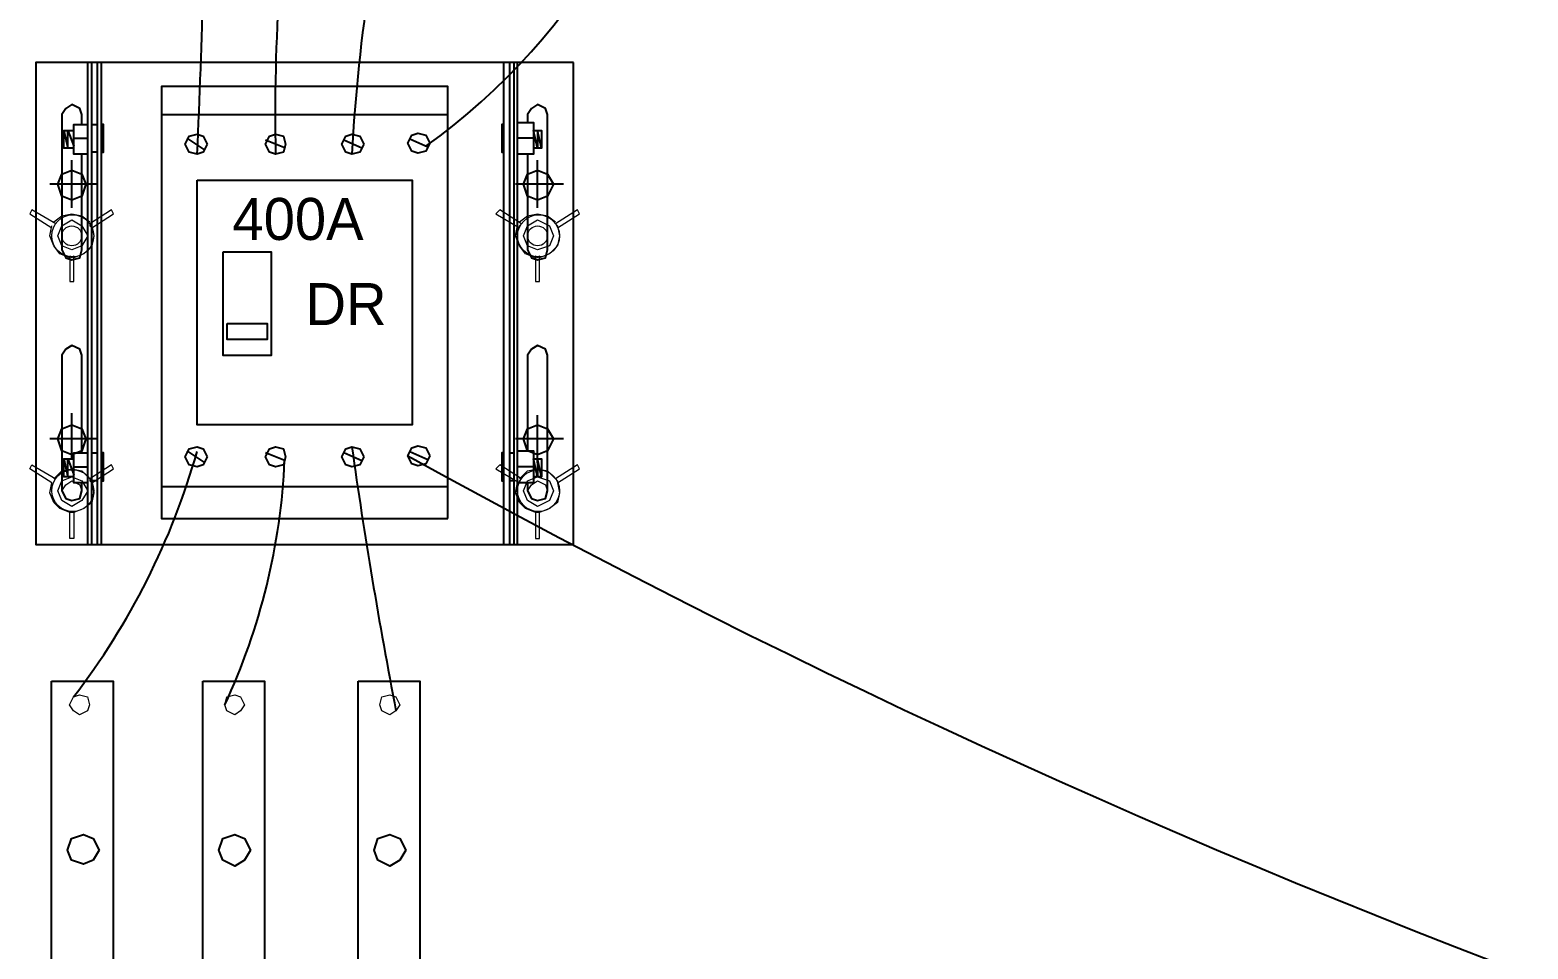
# Model space of a CAD drawing. Extents: x -4780 to 4154, y -1673 to 3208.
# Drawn here: x 2369.1 to 2812.1, y 336.8 to 608.5 of the extents above; entities that cross this region are included whole.
import ezdxf

# ---------------------------------------------------------------- set-up
doc = ezdxf.new("R2010")
doc.units = 0
doc.header["$MEASUREMENT"] = 0
doc.layers.add('PDF_Geometry', color=7, linetype='Continuous', true_color=0x231f20)
doc.styles.add('PADRÃO', font='', dxfattribs={"height": 0.2})
doc.styles.get('PADRÃO').set_extended_font_data('AvantGarde Bk BT')

msp = doc.modelspace()

# ---------------------------------------------------------------- linework, layer by layer
at = {"color": 0, "lineweight": 25}
for points in [[(2375.478, 416.025), (2393.727, 416.025), (2393.727, -494.753), (2375.478, -494.753)], [(2420.212, 416.025), (2438.461, 416.025), (2438.461, -494.753), (2420.212, -494.753)], [(2466.124, 416.025), (2484.373, 416.025), (2484.373, -494.753), (2466.124, -494.753)]]:
    msp.add_lwpolyline(points, close=True, dxfattribs=at)
for centre, radius, start, end in [((2374.988, 729.443), 190.985, 305.58739, 45.53034), ((3005.997, 541.992), 542.536, 165.74611, 176.85266), ((490.478, 663.644), 1930.255, 357.272165, 0.266784), ((3019.871, 583.832), 578.258, 171.225489, 181.194246), ((2212.022, 542.477), 214.662, 322.33723, 344.17246), ((4069.625, 713.09), 1621.432, 188.077651, 190.874431), ((2253.839, 489.666), 190.761, 334.97159, 357.46853), ((3718.608, 2720.245), 2557.144, 241.050161, 259.211169)]:
    msp.add_arc(centre, radius, start, end)
at = {"layer": 'PDF_Geometry', "color": 0, "lineweight": 25}
for points in [[(2529.79, 598.848), (2370.868, 598.848), (2370.868, 456.421), (2529.79, 456.421)], [(2492.709, 464.073), (2492.709, 591.789), (2407.955, 591.789), (2407.955, 464.073)], [(2421.489, 574.723), (2420.312, 572.368), (2418.546, 571.78), (2416.191, 572.368), (2415.014, 574.723), (2416.191, 577.072), (2418.546, 577.661), (2420.312, 577.072)], [(2444.682, 574.723), (2444.093, 572.368), (2441.738, 571.78), (2439.972, 572.368), (2438.795, 574.723), (2439.972, 577.072), (2441.738, 577.661), (2444.093, 577.072)], [(2467.812, 574.723), (2466.634, 572.368), (2464.28, 571.78), (2462.52, 572.368), (2461.342, 574.723), (2462.52, 577.072), (2464.28, 577.661), (2466.634, 577.072)], [(2487.308, 575.045), (2486.131, 572.69), (2483.776, 572.101), (2482.016, 572.69), (2480.839, 575.045), (2482.016, 577.394), (2483.776, 577.982), (2486.131, 577.394)], [(2518.016, 578.838), (2520.371, 578.838), (2520.371, 573.546), (2519.194, 578.838), (2519.194, 573.546)], [(2385.585, 562.949), (2384.408, 559.417), (2381.464, 558.24), (2378.521, 559.417), (2377.344, 562.949), (2378.521, 565.893), (2381.464, 567.07), (2384.408, 565.893)], [(2523.903, 562.949), (2522.137, 559.417), (2519.194, 558.24), (2516.25, 559.417), (2515.073, 562.949), (2516.25, 565.893), (2519.194, 567.07), (2522.137, 565.893)], [(2418.546, 564.127), (2482.115, 564.127), (2482.115, 491.734), (2418.546, 491.734)], [(2426.239, 542.904), (2440.378, 542.904), (2440.378, 512.27), (2426.239, 512.27)], [(2427.418, 521.684), (2439.2, 521.684), (2439.2, 516.971), (2427.418, 516.971)], [(2385.585, 487.609), (2384.408, 484.077), (2381.464, 482.9), (2378.521, 484.077), (2377.344, 487.609), (2378.521, 490.553), (2381.464, 491.73), (2384.408, 490.553)], [(2523.903, 487.609), (2522.137, 484.077), (2519.194, 482.9), (2516.25, 484.077), (2515.073, 487.609), (2516.25, 490.553), (2519.194, 491.73), (2522.137, 490.553)], [(2421.489, 482.311), (2420.312, 479.956), (2418.546, 479.368), (2416.191, 479.956), (2415.014, 482.311), (2416.191, 484.666), (2418.546, 485.254), (2420.312, 484.666)], [(2444.682, 482.311), (2444.093, 479.956), (2441.738, 479.368), (2439.972, 479.956), (2438.795, 482.311), (2439.972, 484.666), (2441.738, 485.254), (2444.093, 484.666)], [(2467.812, 482.311), (2466.634, 479.956), (2464.28, 479.368), (2462.52, 479.956), (2461.342, 482.311), (2462.52, 484.666), (2464.28, 485.254), (2466.634, 484.666)], [(2487.308, 482.633), (2486.131, 480.278), (2483.776, 479.689), (2482.016, 480.278), (2480.839, 482.633), (2482.016, 484.987), (2483.776, 485.576), (2486.131, 484.987)], [(2518.016, 481.722), (2520.371, 481.722), (2520.371, 476.424), (2519.194, 481.722), (2519.194, 476.424)], [(2389.606, 365.993), (2387.84, 363.049), (2384.897, 361.872), (2381.364, 363.049), (2380.187, 365.993), (2381.364, 369.519), (2384.897, 370.697), (2387.84, 369.519)], [(2434.34, 365.993), (2432.574, 363.049), (2429.631, 361.283), (2426.099, 363.049), (2424.921, 365.993), (2426.099, 369.519), (2429.631, 370.697), (2432.574, 369.519)], [(2480.252, 365.993), (2478.486, 363.049), (2475.543, 361.283), (2472.011, 363.049), (2470.833, 365.993), (2472.011, 369.519), (2475.543, 370.697), (2478.486, 369.519)]]:
    msp.add_lwpolyline(points, close=True, dxfattribs=at)
for points in [[(2386.174, 456.421), (2386.174, 598.848)], [(2387.351, 456.421), (2387.351, 598.848)], [(2389.117, 456.421), (2389.117, 598.848)], [(2390.295, 456.421), (2390.295, 598.848)], [(2509.186, 456.421), (2509.186, 598.848)], [(2510.952, 456.421), (2510.952, 598.848)], [(2512.13, 598.848), (2512.13, 456.421)], [(2513.307, 456.421), (2513.307, 598.848)], [(2384.408, 580.604), (2384.408, 583.548), (2383.819, 585.314), (2381.464, 586.491), (2379.698, 585.314), (2378.521, 583.548), (2378.521, 543.529), (2379.698, 541.168), (2381.464, 540.585), (2383.819, 541.168), (2384.408, 543.529), (2384.408, 571.78)], [(2516.25, 571.78), (2516.25, 543.529), (2517.428, 541.168), (2519.194, 540.585), (2521.549, 541.168), (2522.137, 543.529), (2522.137, 583.548), (2521.549, 585.314), (2519.194, 586.491), (2517.428, 585.314), (2516.25, 583.548), (2516.25, 581.193)], [(2386.174, 571.78), (2382.053, 571.78), (2382.053, 580.604), (2386.174, 580.604)], [(2387.351, 580.604), (2389.117, 580.604)], [(2390.295, 572.368), (2390.883, 572.368), (2390.883, 580.604), (2390.295, 580.604)], [(2407.955, 583.548), (2492.709, 583.548)], [(2509.186, 580.604), (2508.597, 580.604), (2508.597, 572.368), (2509.186, 572.368)], [(2513.307, 581.193), (2518.016, 581.193), (2518.016, 571.78), (2513.307, 571.78)], [(2379.11, 578.838), (2382.053, 578.838)], [(2382.053, 573.546), (2379.11, 573.546), (2379.11, 578.838), (2380.287, 573.546), (2380.287, 578.838), (2382.053, 574.134)], [(2382.053, 576.483), (2386.174, 576.483)], [(2420.901, 572.957), (2415.602, 576.483)], [(2444.682, 573.546), (2438.795, 575.895)], [(2467.223, 573.546), (2461.931, 575.895)], [(2486.72, 573.867), (2481.427, 576.216)], [(2518.016, 576.483), (2513.307, 576.483)], [(2389.117, 572.368), (2387.351, 572.368)], [(2520.371, 573.546), (2518.016, 573.546)], [(2381.464, 555.885), (2381.464, 570.014)], [(2519.194, 555.885), (2519.194, 570.014)], [(2389.117, 562.949), (2374.989, 562.949)], [(2526.847, 562.949), (2512.718, 562.949)], [(2384.408, 483.488), (2384.408, 512.334), (2383.819, 514.1), (2381.464, 515.277), (2379.698, 514.1), (2378.521, 512.334), (2378.521, 472.303), (2379.698, 469.96), (2381.464, 469.372), (2383.819, 469.96), (2384.408, 472.303), (2384.408, 474.658)], [(2516.25, 474.658), (2516.25, 472.303), (2517.428, 469.96), (2519.194, 469.372), (2521.549, 469.96), (2522.137, 472.303), (2522.137, 512.334), (2521.549, 514.1), (2519.194, 515.277), (2517.428, 514.1), (2516.25, 512.334), (2516.25, 484.077)], [(2381.464, 481.722), (2381.464, 495.262)], [(2519.194, 480.545), (2519.194, 494.673)], [(2389.117, 487.609), (2374.989, 487.609)], [(2526.847, 487.609), (2512.718, 487.609)], [(2386.174, 474.658), (2382.053, 474.658), (2382.053, 483.488), (2386.174, 483.488)], [(2387.351, 483.488), (2389.117, 483.488)], [(2390.295, 475.247), (2390.883, 475.247), (2390.883, 483.488), (2390.295, 483.488)], [(2420.901, 480.545), (2415.602, 484.077)], [(2444.682, 481.134), (2438.795, 483.488)], [(2467.223, 481.134), (2461.931, 483.488)], [(2486.72, 481.455), (2481.427, 483.81)], [(2509.186, 483.488), (2508.597, 483.488), (2508.597, 475.247), (2509.186, 475.247)], [(2510.952, 483.488), (2512.13, 483.488)], [(2513.307, 484.077), (2518.016, 484.077), (2518.016, 474.658), (2513.307, 474.658)], [(2379.11, 481.722), (2382.053, 481.722)], [(2382.053, 476.424), (2379.11, 476.424), (2379.11, 481.722), (2380.287, 476.424), (2380.287, 481.722), (2382.053, 477.013)], [(2382.053, 479.368), (2386.174, 479.368)], [(2518.016, 479.368), (2513.307, 479.368)], [(2389.117, 475.247), (2387.351, 475.247)], [(2512.13, 475.247), (2510.952, 475.247)], [(2520.371, 476.424), (2518.016, 476.424)], [(2492.709, 473.481), (2407.955, 473.481)]]:
    msp.add_lwpolyline(points, dxfattribs=at)
at = {"layer": 'PDF_Geometry', "color": 0, "lineweight": 18}
for points in [[(2376.755, 551.182), (2369.691, 555.296), (2369.102, 554.119), (2375.578, 550.004)], [(2376.166, 551.764), (2378.521, 553.53), (2381.464, 554.119), (2384.408, 553.53), (2386.763, 551.764)], [(2513.896, 551.764), (2516.25, 553.53), (2519.194, 554.119), (2522.137, 553.53), (2524.492, 551.764)], [(2380.876, 541.168), (2377.932, 542.345), (2376.166, 544.7), (2374.989, 547.649), (2375.578, 550.593)], [(2387.351, 550.593), (2387.94, 547.649), (2387.351, 544.7), (2384.997, 542.345), (2382.053, 541.168)], [(2518.605, 541.168), (2515.662, 542.345), (2513.896, 544.7), (2512.718, 547.649), (2513.307, 550.593)], [(2525.081, 550.593), (2525.669, 547.649), (2525.081, 544.7), (2522.726, 542.345), (2519.782, 541.168)], [(2382.053, 465.84), (2380.876, 465.84), (2377.932, 467.017), (2376.166, 468.783), (2374.989, 471.715), (2375.578, 474.658), (2369.102, 478.779), (2369.691, 479.956), (2376.755, 475.835)], [(2376.166, 475.835), (2378.521, 478.19), (2381.464, 478.779), (2384.408, 478.19), (2386.763, 475.835), (2386.763, 475.247), (2387.351, 474.658), (2387.94, 471.715), (2387.351, 468.783), (2384.997, 467.017), (2382.053, 465.84), (2382.053, 458.187), (2380.876, 458.187), (2380.876, 465.84)], [(2387.351, 474.658), (2393.827, 478.779), (2393.238, 479.956), (2386.763, 475.835)], [(2513.896, 475.835), (2516.25, 478.19), (2519.194, 478.779), (2522.137, 478.19), (2524.492, 475.835), (2525.081, 475.247), (2525.081, 474.658), (2525.669, 471.715), (2525.081, 468.783), (2522.726, 467.017), (2519.782, 465.84), (2518.605, 465.84), (2515.662, 467.017), (2513.896, 468.783), (2512.718, 471.715), (2513.307, 474.658)], [(2525.081, 474.658), (2531.556, 478.779), (2530.968, 479.956), (2524.492, 475.835)], [(2518.605, 465.84), (2518.605, 458.187), (2519.782, 458.187), (2519.782, 465.84)], [(2393.727, 416.025), (2393.727, 410.727)], [(2380.776, 408.961), (2381.953, 411.316), (2383.719, 411.905), (2386.074, 411.316), (2386.663, 408.961)], [(2393.727, 407.784), (2393.727, 402.486)], [(2426.688, 408.961), (2427.276, 411.316), (2429.631, 411.905), (2431.397, 411.316), (2432.574, 408.961)], [(2472.599, 408.961), (2473.188, 411.316), (2475.543, 411.905), (2477.309, 411.316), (2478.486, 408.961)]]:
    msp.add_lwpolyline(points, dxfattribs=at)
for points in [[(2393.827, 554.119), (2393.238, 555.296), (2386.763, 551.182), (2386.763, 550.593), (2387.351, 550.004)], [(2508.009, 555.296), (2506.831, 554.119), (2513.896, 550.004), (2513.896, 550.593), (2514.484, 551.182)], [(2531.556, 554.119), (2530.968, 555.296), (2524.492, 551.182), (2525.081, 550.593), (2525.081, 550.004)], [(2386.174, 547.649), (2384.408, 544.7), (2381.464, 543.529), (2378.521, 544.7), (2377.344, 547.649), (2378.521, 550.593), (2381.464, 552.353), (2384.408, 550.593)], [(2523.903, 547.649), (2522.726, 544.7), (2519.194, 543.529), (2516.25, 544.7), (2515.073, 547.649), (2516.25, 550.593), (2519.194, 552.353), (2522.726, 550.593)], [(2380.876, 534.104), (2382.053, 534.104), (2382.053, 541.757), (2381.464, 541.168), (2380.876, 541.757)], [(2518.605, 534.104), (2519.782, 534.104), (2519.782, 541.757), (2519.194, 541.168), (2518.605, 541.757)], [(2508.009, 479.956), (2506.831, 478.779), (2513.896, 474.658), (2513.896, 475.247), (2514.484, 475.835)], [(2386.174, 472.303), (2384.408, 469.372), (2381.464, 467.606), (2378.521, 469.372), (2377.344, 472.303), (2378.521, 475.247), (2381.464, 476.424), (2384.408, 475.247)], [(2384.408, 472.303), (2383.819, 469.96), (2381.464, 469.372), (2379.698, 469.96), (2378.521, 472.303), (2379.698, 474.069), (2381.464, 475.247), (2383.819, 474.069), (2384.408, 472.303), (2383.819, 469.96), (2381.464, 469.372), (2379.698, 469.96), (2378.521, 472.303), (2379.698, 474.069), (2381.464, 475.247), (2383.819, 474.069)], [(2523.903, 472.303), (2522.726, 469.372), (2519.194, 467.606), (2516.25, 469.372), (2515.073, 472.303), (2516.25, 475.247), (2519.194, 476.424), (2522.726, 475.247)], [(2522.137, 472.303), (2521.549, 469.96), (2519.194, 469.372), (2517.428, 469.96), (2516.25, 472.303), (2517.428, 474.069), (2519.194, 475.247), (2521.549, 474.069)], [(2522.137, 472.303), (2521.549, 469.96), (2519.194, 469.372), (2517.428, 469.96), (2516.25, 472.303), (2517.428, 474.069), (2519.194, 475.247), (2521.549, 474.069)], [(2386.663, 408.961), (2386.074, 407.195), (2383.719, 406.018), (2381.953, 407.195), (2380.776, 408.961), (2381.953, 411.316), (2383.719, 411.905), (2386.074, 411.316)], [(2432.574, 408.961), (2431.397, 407.195), (2429.631, 406.018), (2427.276, 407.195), (2426.688, 408.961), (2427.276, 411.316), (2429.631, 411.905), (2431.397, 411.316)], [(2478.486, 408.961), (2477.309, 407.195), (2475.543, 406.018), (2473.188, 407.195), (2472.599, 408.961), (2473.188, 411.316), (2475.543, 411.905), (2477.309, 411.316)]]:
    msp.add_lwpolyline(points, close=True, dxfattribs=at)
for centre, radius in [((2381.74, 547.644), 6.2), ((2519.47, 547.644), 6.2), ((2381.464, 547.649), 2.943), ((2519.194, 547.649), 2.943), ((2381.744, 472.309), 6.196), ((2519.473, 472.309), 6.196)]:
    msp.add_circle(centre, radius, dxfattribs=at)

# ---------------------------------------------------------------- texts
at = {"ltscale": 0.015, "char_height": 12.4126, "attachment_point": 1, "style": 'PADRÃO'}
for s, insert in [('400A', (2428.979, 558.848)), ('DR', (2450.571, 533.698))]:
    msp.add_mtext_dynamic_manual_height_columns(s, width=214.69906, gutter_width=62.063, heights=[51.583], dxfattribs=dict(at, insert=insert))

doc.saveas('drawing.dxf')
